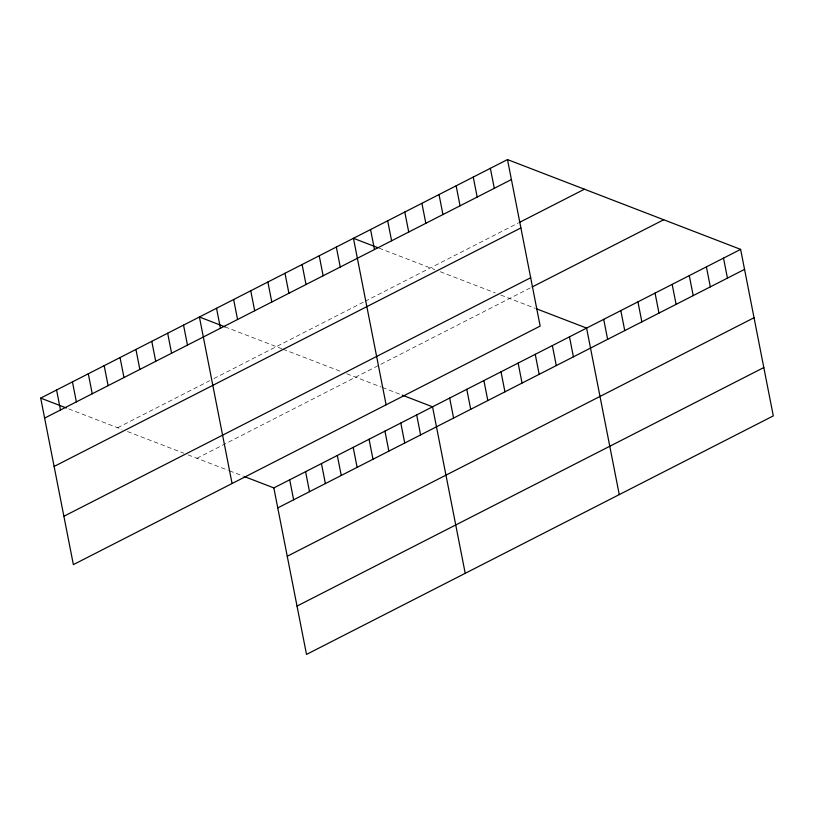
<?xml version="1.0" encoding="UTF-8"?>
<svg xmlns="http://www.w3.org/2000/svg" width="814" height="814" viewBox="0 0 814 814"><rect width="100%" height="100%" fill="white"/><g stroke="black" fill="none" stroke-linecap="round" stroke-linejoin="round"><path stroke-width="0.61" stroke-dasharray="4.07 3.05" d="M117.633 427.747L209.686 380.708M213.919 378.541L364.062 301.821M365.13 301.272L518.101 223.107M196.907 458.282L531.054 287.525M379.09 248.168L434.788 269.627M440.293 271.744L495.339 292.948M500.844 295.065L535.297 308.343M225.051 326.892L281.848 348.768M282.946 349.186L342.399 372.09M346.805 373.789L381.257 387.057M382.427 387.505L401.078 394.688M68.681 408.882L122.039 429.446M127.544 431.562L183.699 453.184M188.095 454.884L228.378 470.4M229.548 470.848L243.539 476.241"/><path stroke-width="1.22" d="M507.488 159.575L540.16 326.088L73.372 564.621L40.7 398.107L507.488 159.575L740.628 249.379L773.3 415.893L306.512 654.425L273.84 487.912L244.699 476.689M44.617 418.101L511.406 179.568M519.169 222.558L584.421 189.214M54.111 466.453L520.899 227.92M63.879 516.269L530.667 277.737M532.122 286.986L663.695 219.749M273.84 487.912L740.628 249.379M277.767 507.905L744.556 269.373M287.25 556.257L754.039 317.725M297.029 606.074L763.817 367.541M377.93 247.721L353.449 238.299L386.111 404.802M536.467 308.791L586.589 328.093L619.261 494.607M225.051 326.892L199.41 317.012L232.071 483.516M402.248 395.136L432.549 406.817L465.221 573.321M40.7 398.107L66.341 407.987M723.514 258.13L727.441 278.123M706.399 266.87L710.327 286.864M689.285 275.62L693.213 295.614M672.171 284.371L676.088 304.355M655.056 293.111L658.974 313.105M637.942 301.862L641.859 321.845M620.828 310.602L624.745 330.596M603.703 319.353L607.631 339.346M569.474 336.843L573.402 356.837M552.36 345.594L556.288 365.578M535.246 354.334L539.163 374.328M490.374 168.325L494.291 188.319M518.131 363.085L522.049 383.068M473.26 177.076L477.177 197.059M501.017 371.825L504.934 391.819M456.145 185.816L460.063 205.81M483.903 380.576L487.82 400.569M439.031 194.566L442.948 214.55M466.788 389.316L470.706 409.31M421.906 203.307L425.834 223.301M449.664 398.066L453.591 418.06M404.792 212.057L408.72 232.051M387.678 220.798L391.605 240.791M416.676 414.926L420.604 434.91M370.563 229.548L374.481 249.542M400.814 423.036L404.731 443.019M384.941 431.145L388.858 451.129M336.335 247.039L340.252 267.033M369.068 439.255L372.995 459.249M319.22 255.789L323.138 275.773M353.195 447.364L357.122 467.358M302.106 264.53L306.023 284.524M337.332 455.474L341.249 475.468M284.981 273.28L288.909 293.274M321.459 463.583L325.376 483.577M305.586 471.693L309.503 491.687M267.867 282.02L271.795 302.014M289.713 479.802L293.64 499.796M250.753 290.771L254.68 310.765M233.638 299.521L237.566 319.505M216.524 308.262L220.441 328.256M183.537 325.122L187.464 345.105M167.664 333.231L171.591 353.225M151.791 341.341L155.718 361.335M135.928 349.45L139.845 369.444M120.055 357.56L123.972 377.554M104.182 365.669L108.109 385.663M88.309 373.779L92.236 393.773M72.446 381.888L76.363 401.882M56.573 389.998L60.49 409.991"/></g></svg>
